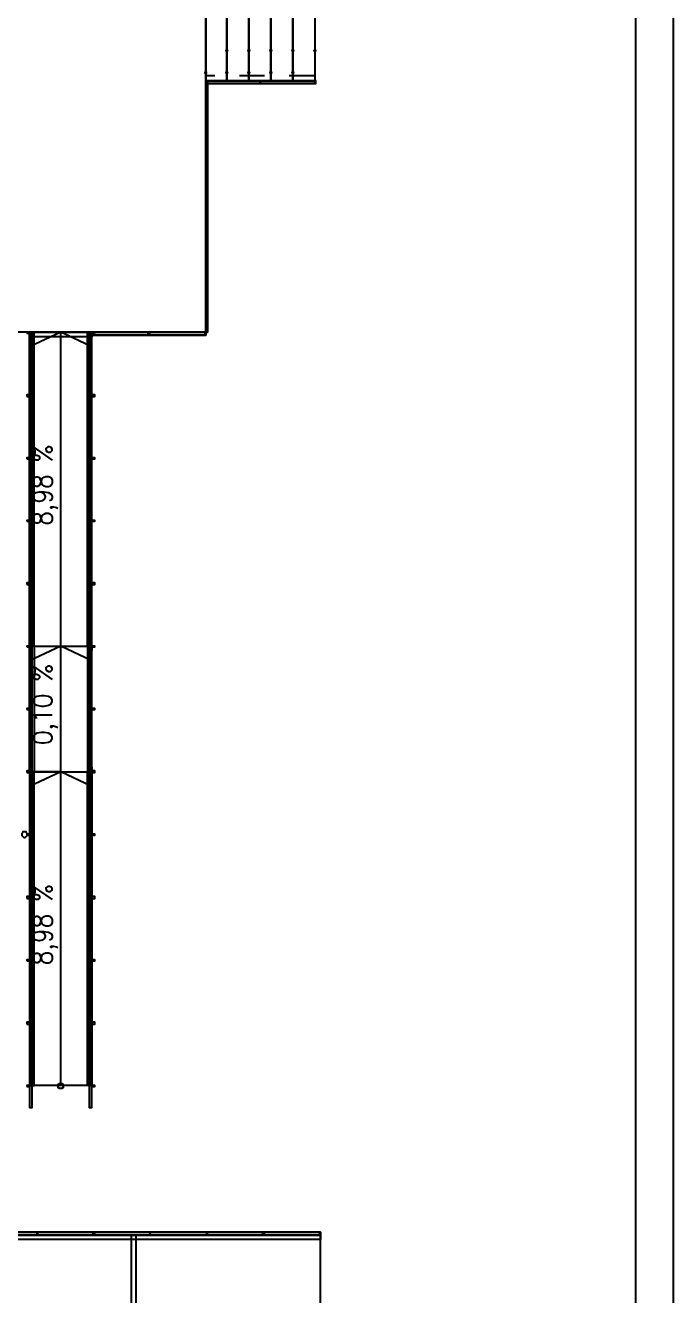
# Model space of a CAD drawing. Header units: millimetres. Extents: x 0 to 420, y 0 to 297.
# Drawn here: x 390.2 to 420.1, y 102 to 160.6 of the extents above; entities that cross this region are included whole.
import ezdxf

# ---------------------------------------------------------------- set-up
doc = ezdxf.new("R2010")
doc.units = ezdxf.units.MM
doc.layers.get('0').update_dxf_attribs({"linetype": 'CONTINUOUS'})
doc.styles.get("Standard").update_dxf_attribs({"font": 'STANDARD'})

msp = doc.modelspace()

# ---------------------------------------------------------------- hatches: boundary and pattern name
at = {"true_color": 0x0000fe}
for points in [[(399.542, 159.469667), (399.517129, 159.409871), (399.457333, 159.385), (399.397538, 159.409871), (399.372667, 159.469667), (399.397537, 159.529462), (399.457333, 159.554333), (399.517129, 159.529463)], [(400.558, 159.469667), (400.533129, 159.409871), (400.473333, 159.385), (400.413537, 159.409871), (400.388667, 159.469667), (400.413537, 159.529462), (400.473333, 159.554333), (400.533129, 159.529463)], [(401.574, 159.469667), (401.549129, 159.409871), (401.489333, 159.385), (401.429537, 159.409871), (401.404667, 159.469667), (401.429537, 159.529462), (401.489333, 159.554333), (401.549129, 159.529463)], [(402.59, 159.469667), (402.565129, 159.409871), (402.505333, 159.385), (402.445538, 159.409871), (402.420667, 159.469667), (402.445537, 159.529462), (402.505333, 159.554333), (402.565129, 159.529463)], [(403.606, 159.469667), (403.581129, 159.409871), (403.521333, 159.385), (403.461537, 159.409871), (403.436667, 159.469667), (403.461537, 159.529462), (403.521333, 159.554333), (403.581129, 159.529463)], [(398.568333, 158.453667), (398.543462, 158.393871), (398.483667, 158.369), (398.423871, 158.393871), (398.399, 158.453667), (398.423871, 158.513462), (398.483667, 158.538333), (398.543462, 158.513463)], [(399.542, 158.453667), (399.517129, 158.393871), (399.457333, 158.369), (399.397538, 158.393871), (399.372667, 158.453667), (399.397537, 158.513462), (399.457333, 158.538333), (399.517129, 158.513463)], [(400.558, 158.453667), (400.533129, 158.393871), (400.473333, 158.369), (400.413537, 158.393871), (400.388667, 158.453667), (400.413537, 158.513462), (400.473333, 158.538333), (400.533129, 158.513463)], [(401.574, 158.453667), (401.549129, 158.393871), (401.489333, 158.369), (401.429537, 158.393871), (401.404667, 158.453667), (401.429537, 158.513462), (401.489333, 158.538333), (401.549129, 158.513463)], [(402.59, 158.453667), (402.565129, 158.393871), (402.505333, 158.369), (402.445538, 158.393871), (402.420667, 158.453667), (402.445537, 158.513462), (402.505333, 158.538333), (402.565129, 158.513463)]]:
    msp.add_hatch(color=0, dxfattribs=at).paths.add_polyline_path(points, flags=0)
at = {"true_color": 0x000007}
msp.add_hatch(color=0, dxfattribs=at).paths.add_polyline_path([(403.606, 158.072667), (403.581129, 158.012871), (403.521333, 157.988), (403.461537, 158.012871), (403.436667, 158.072667), (403.461537, 158.132462), (403.521333, 158.157333), (403.581129, 158.132463)], flags=0)

# ---------------------------------------------------------------- linework, layer by layer
at = {"color": 0, "true_color": 0x000007}
for points in [[(0.211667, 0), (420.073667, 0), (420.073667, 296.926), (0.211667, 296.926)], [(7.239, 1.735667), (418.338, 1.735667), (418.338, 295.190333), (7.239, 295.190333)], [(398.483667, 181.271333), (398.483667, 146.473333), (389.763, 146.473333), (389.763, 181.271333)], [(399.457333, 169.672), (399.457333, 158.072667), (398.483667, 158.072667), (398.483667, 169.672)], [(400.473333, 169.672), (400.473333, 158.072667), (399.457333, 158.072667), (399.457333, 169.672)], [(401.489333, 169.672), (401.489333, 158.072667), (400.473333, 158.072667), (400.473333, 169.672)], [(402.505333, 169.672), (402.505333, 158.072667), (401.489333, 158.072667), (401.489333, 169.672)], [(403.521333, 169.672), (403.521333, 158.072667), (402.505333, 158.072667), (402.505333, 169.672)], [(398.568333, 158.072667), (398.483667, 158.072667), (398.483667, 157.945667), (398.568333, 157.945667)], [(403.521333, 157.945667), (398.483667, 157.945667), (398.483667, 158.072667), (403.521333, 158.072667), (403.521333, 157.945667), (398.483667, 157.945667), (398.483667, 158.072667), (403.521333, 158.072667), (403.521333, 157.945667), (398.483667, 157.945667), (398.483667, 158.072667), (403.521333, 158.072667), (403.521333, 157.945667), (403.521333, 158.072667), (398.483667, 158.072667), (398.483667, 157.945667)], [(403.521333, 157.945667), (403.521333, 158.072667), (398.483667, 158.072667), (398.483667, 157.945667)], [(398.568333, 157.988), (398.568333, 146.473333), (398.483667, 146.473333), (398.483667, 157.988), (398.568333, 157.988), (398.568333, 146.473333), (398.483667, 146.473333), (398.483667, 157.988), (398.568333, 157.988), (398.568333, 146.473333), (398.483667, 146.473333), (398.483667, 157.988), (398.568333, 157.988), (398.483667, 157.988), (398.483667, 146.473333), (398.568333, 146.473333)], [(398.568333, 157.988), (398.483667, 157.988), (398.483667, 146.473333), (398.568333, 146.473333)], [(401.023667, 157.945667), (401.023667, 158.072667), (400.981333, 158.072667), (400.981333, 157.945667)], [(403.521333, 157.945667), (403.563667, 157.945667), (403.563667, 158.072667), (403.521333, 158.072667)], [(398.568333, 155.151667), (398.483667, 155.151667), (398.483667, 155.109333), (398.568333, 155.109333)], [(398.568333, 152.273), (398.483667, 152.273), (398.483667, 152.230667), (398.568333, 152.230667)], [(398.568333, 149.394333), (398.483667, 149.394333), (398.483667, 149.352), (398.568333, 149.352)], [(390.228667, 146.431), (390.355667, 146.431), (390.355667, 146.473333), (390.228667, 146.473333)], [(390.355667, 131.953), (390.355667, 126.195667), (390.355667, 111.717667), (390.482667, 111.717667), (390.482667, 126.195667), (390.482667, 131.953), (390.482667, 146.473333), (390.355667, 146.473333)], [(390.355667, 131.995333), (390.355667, 126.195667), (390.355667, 111.717667), (390.398, 111.717667), (390.398, 126.195667), (390.398, 131.995333), (390.398, 146.431), (390.355667, 146.431)], [(393.107333, 131.953), (393.107333, 126.195667), (393.107333, 111.717667), (393.234333, 111.717667), (393.234333, 126.195667), (393.234333, 131.953), (393.234333, 146.473333), (393.107333, 146.473333)], [(393.192, 131.995333), (393.192, 126.195667), (393.192, 111.717667), (393.234333, 111.717667), (393.234333, 126.195667), (393.234333, 131.995333), (393.234333, 146.431), (393.192, 146.431)], [(398.483667, 146.346333), (393.234333, 146.346333), (393.234333, 146.473333), (398.483667, 146.473333), (398.483667, 146.346333), (393.234333, 146.346333), (393.234333, 146.473333), (398.483667, 146.473333), (398.483667, 146.346333), (393.234333, 146.346333), (393.234333, 146.473333), (398.483667, 146.473333), (398.483667, 146.346333), (393.234333, 146.346333), (393.234333, 146.473333), (398.483667, 146.473333), (398.483667, 146.346333), (398.483667, 146.473333), (393.234333, 146.473333), (393.234333, 146.346333)], [(393.234333, 146.431), (393.361333, 146.431), (393.361333, 146.473333), (393.234333, 146.473333)], [(395.901333, 146.346333), (395.901333, 146.473333), (395.816667, 146.473333), (395.816667, 146.346333)], [(398.483667, 146.473333), (398.441333, 146.473333), (398.441333, 146.431), (398.441333, 146.388667), (398.441333, 146.346333), (398.483667, 146.346333), (398.483667, 146.388667), (398.483667, 146.431)], [(390.228667, 143.51), (390.355667, 143.51), (390.355667, 143.594667), (390.228667, 143.594667)], [(393.234333, 143.51), (393.361333, 143.51), (393.361333, 143.594667), (393.234333, 143.594667)], [(390.228667, 140.631333), (390.355667, 140.631333), (390.355667, 140.673667), (390.228667, 140.673667)], [(393.234333, 140.631333), (393.361333, 140.631333), (393.361333, 140.673667), (393.234333, 140.673667)], [(390.228667, 137.752667), (390.355667, 137.752667), (390.355667, 137.795), (390.228667, 137.795)], [(393.234333, 137.752667), (393.361333, 137.752667), (393.361333, 137.795), (393.234333, 137.795)], [(390.228667, 134.831667), (390.355667, 134.831667), (390.355667, 134.916333), (390.228667, 134.916333)], [(393.234333, 134.831667), (393.361333, 134.831667), (393.361333, 134.916333), (393.234333, 134.916333)], [(390.228667, 131.953), (390.355667, 131.953), (390.355667, 131.995333), (390.228667, 131.995333)], [(393.234333, 131.953), (393.361333, 131.953), (393.361333, 131.995333), (393.234333, 131.995333)], [(390.228667, 129.074333), (390.355667, 129.074333), (390.355667, 129.116667), (390.228667, 129.116667)], [(393.234333, 129.074333), (393.361333, 129.074333), (393.361333, 129.116667), (393.234333, 129.116667)], [(390.228667, 126.153333), (390.355667, 126.153333), (390.355667, 126.238), (390.228667, 126.238)], [(390.440333, 126.195667), (390.355667, 126.195667), (390.355667, 111.717667), (390.567333, 111.717667), (390.567333, 126.195667)], [(393.149667, 126.195667), (393.234333, 126.195667), (393.234333, 111.717667), (393.022667, 111.717667), (393.022667, 126.195667)], [(393.234333, 126.153333), (393.361333, 126.153333), (393.361333, 126.238), (393.234333, 126.238)], [(390.101667, 123.444), (390.144, 123.444), (390.186333, 123.444), (390.186333, 123.401667), (390.228667, 123.359333), (390.228667, 123.317), (390.228667, 123.274667), (390.228667, 123.232333), (390.186333, 123.19), (390.144, 123.147667), (390.101667, 123.147667), (390.059333, 123.19), (390.017, 123.232333), (390.017, 123.274667), (390.017, 123.317), (390.017, 123.359333), (390.059333, 123.401667), (390.059333, 123.444)], [(390.228667, 123.274667), (390.355667, 123.274667), (390.355667, 123.317), (390.228667, 123.317)], [(393.234333, 123.274667), (393.361333, 123.274667), (393.361333, 123.317), (393.234333, 123.317)], [(390.228667, 120.353667), (390.355667, 120.353667), (390.355667, 120.438333), (390.228667, 120.438333)], [(393.234333, 120.353667), (393.361333, 120.353667), (393.361333, 120.438333), (393.234333, 120.438333)], [(390.228667, 117.475), (390.355667, 117.475), (390.355667, 117.517333), (390.228667, 117.517333)], [(393.234333, 117.475), (393.361333, 117.475), (393.361333, 117.517333), (393.234333, 117.517333)], [(390.228667, 114.554), (390.355667, 114.554), (390.355667, 114.638667), (390.228667, 114.638667)], [(393.234333, 114.554), (393.361333, 114.554), (393.361333, 114.638667), (393.234333, 114.638667)], [(390.228667, 111.675333), (390.355667, 111.675333), (390.355667, 111.717667), (390.228667, 111.717667)], [(391.795, 111.802333), (391.752667, 111.802333), (391.710333, 111.802333), (391.710333, 111.76), (391.668, 111.76), (391.668, 111.717667), (391.668, 111.675333), (391.668, 111.633), (391.710333, 111.633), (391.710333, 111.590667), (391.752667, 111.590667), (391.795, 111.590667), (391.837333, 111.590667), (391.879667, 111.590667), (391.879667, 111.633), (391.922, 111.633), (391.922, 111.675333), (391.922, 111.717667), (391.922, 111.76), (391.879667, 111.76), (391.879667, 111.802333), (391.837333, 111.802333)], [(393.234333, 111.675333), (393.361333, 111.675333), (393.361333, 111.717667), (393.234333, 111.717667)], [(377.655667, 104.944333), (403.775333, 104.944333), (403.775333, 104.817333), (377.655667, 104.817333), (377.655667, 104.944333), (403.775333, 104.944333), (403.775333, 104.817333), (377.655667, 104.817333), (377.655667, 104.944333), (403.775333, 104.944333), (403.775333, 104.817333), (377.655667, 104.817333), (377.655667, 104.944333), (403.775333, 104.944333), (403.775333, 104.817333), (377.655667, 104.817333), (377.655667, 104.944333), (377.655667, 104.817333), (403.775333, 104.817333), (403.775333, 104.944333)], [(390.694333, 104.944333), (390.694333, 104.817333), (390.736667, 104.817333), (390.736667, 104.944333)], [(393.276667, 104.944333), (393.276667, 104.817333), (393.361333, 104.817333), (393.361333, 104.944333)], [(395.901333, 104.944333), (395.901333, 104.817333), (395.943667, 104.817333), (395.943667, 104.944333)], [(398.526, 104.944333), (398.526, 104.817333), (398.568333, 104.817333), (398.568333, 104.944333)], [(401.108333, 104.944333), (401.108333, 104.817333), (401.193, 104.817333), (401.193, 104.944333)], [(403.775333, 104.817333), (403.775333, 104.859667), (403.775333, 104.902), (403.775333, 104.944333), (403.733, 104.944333), (403.733, 104.902), (403.733, 104.859667), (403.733, 104.817333)], [(377.655667, 104.732667), (377.655667, 104.817333), (403.775333, 104.817333), (403.775333, 104.605667), (377.655667, 104.605667)]]:
    msp.add_lwpolyline(points, close=True, dxfattribs=at)
for points in [[(398.949333, 158.072667), (398.483667, 158.072667), (398.483667, 158.326667), (398.907, 158.326667)], [(400.05, 158.326667), (401.193, 158.326667)], [(402.336, 158.326667), (403.521333, 158.326667)], [(401.235333, 158.072667), (400.092333, 158.072667)], [(403.521333, 158.072667), (402.378333, 158.072667)], [(390.482667, 131.953), (390.482667, 146.473333), (390.355667, 146.473333), (390.355667, 131.953)], [(393.234333, 111.717667), (393.234333, 146.473333), (390.355667, 146.473333), (390.355667, 111.717667)], [(393.234333, 145.796), (391.795, 146.473333), (390.355667, 145.796)], [(390.355667, 131.995333), (390.355667, 146.473333)], [(390.355667, 146.473333), (390.440333, 146.473333)], [(391.795, 146.261667), (390.355667, 146.261667), (390.355667, 146.473333), (391.795, 146.473333)], [(390.440333, 146.473333), (390.567333, 146.473333)], [(390.567333, 131.995333), (390.567333, 146.473333)], [(391.795, 111.717667), (391.795, 146.473333)], [(391.795, 146.473333), (393.234333, 146.473333), (393.234333, 146.388667)], [(393.234333, 146.388667), (393.234333, 146.261667), (391.795, 146.261667)], [(393.022667, 131.995333), (393.022667, 146.473333)], [(393.149667, 146.473333), (393.022667, 146.473333)], [(393.234333, 131.953), (393.234333, 146.473333), (393.107333, 146.473333), (393.107333, 131.953)], [(393.234333, 146.473333), (393.149667, 146.473333)], [(393.234333, 131.995333), (393.234333, 146.473333)], [(390.355667, 131.995333), (393.234333, 131.995333)], [(393.234333, 131.318), (391.795, 131.995333), (390.355667, 131.318)], [(390.355667, 129.074333), (390.355667, 131.995333), (390.440333, 131.995333)], [(390.567333, 131.995333), (390.355667, 131.995333)], [(390.355667, 131.783667), (390.355667, 131.995333), (391.795, 131.995333)], [(390.355667, 131.953), (390.355667, 126.195667)], [(390.440333, 131.995333), (390.567333, 131.995333), (390.567333, 129.074333)], [(390.482667, 126.195667), (390.482667, 131.953)], [(391.795, 131.995333), (393.234333, 131.995333), (393.234333, 131.868333)], [(393.149667, 131.995333), (393.022667, 131.995333), (393.022667, 129.074333)], [(393.022667, 131.995333), (393.234333, 131.995333)], [(393.107333, 131.953), (393.107333, 126.195667)], [(393.234333, 129.074333), (393.234333, 131.995333), (393.149667, 131.995333)], [(393.234333, 126.195667), (393.234333, 131.953)], [(393.234333, 131.868333), (393.234333, 131.783667)], [(390.567333, 129.074333), (390.567333, 126.195667), (390.355667, 126.195667), (390.355667, 129.074333)], [(393.022667, 129.074333), (393.022667, 126.195667), (393.234333, 126.195667), (393.234333, 129.074333)], [(391.795, 126.195667), (390.355667, 126.195667), (390.355667, 126.407333)], [(390.355667, 126.195667), (393.234333, 126.195667)], [(393.234333, 125.518333), (391.795, 126.195667), (390.355667, 125.518333)], [(393.234333, 126.407333), (393.234333, 126.280333), (393.234333, 126.195667)], [(393.234333, 111.717667), (390.355667, 111.717667)], [(403.775333, 96.435333), (377.655667, 96.435333), (377.655667, 104.817333), (403.775333, 104.817333)], [(395.054667, 100.626333), (395.054667, 104.817333), (395.181667, 104.817333)], [(395.181667, 104.817333), (395.266333, 104.817333), (395.266333, 100.626333)], [(403.775333, 96.435333), (403.775333, 104.817333)], [(403.775333, 102.065667), (403.775333, 102.277333)]]:
    msp.add_lwpolyline(points, dxfattribs=at)
at = {"color": 0, "true_color": 0x000012}
for points in [[(390.482667, 111.717667), (390.482667, 126.195667), (390.355667, 126.195667), (390.355667, 111.717667), (390.355667, 110.701667), (390.482667, 110.701667)], [(393.234333, 111.717667), (393.234333, 126.195667), (393.107333, 126.195667), (393.107333, 111.717667), (393.107333, 110.701667), (393.234333, 110.701667)]]:
    msp.add_lwpolyline(points, close=True, dxfattribs=at)

# ---------------------------------------------------------------- texts
at = {"color": 0, "true_color": 0x000007, "char_height": 0.872032, "attachment_point": 7, "rotation": 90}
for s, insert, width in [('8,98 %', (391.668014, 137.541002), 3.80302835), ('0,10 %', (391.668014, 127.423333), 3.60924363), ('8,98 %', (391.668014, 117.263333), 3.80302835)]:
    msp.add_mtext(s, dxfattribs=dict(at, insert=insert, width=width))

doc.saveas('drawing.dxf')
